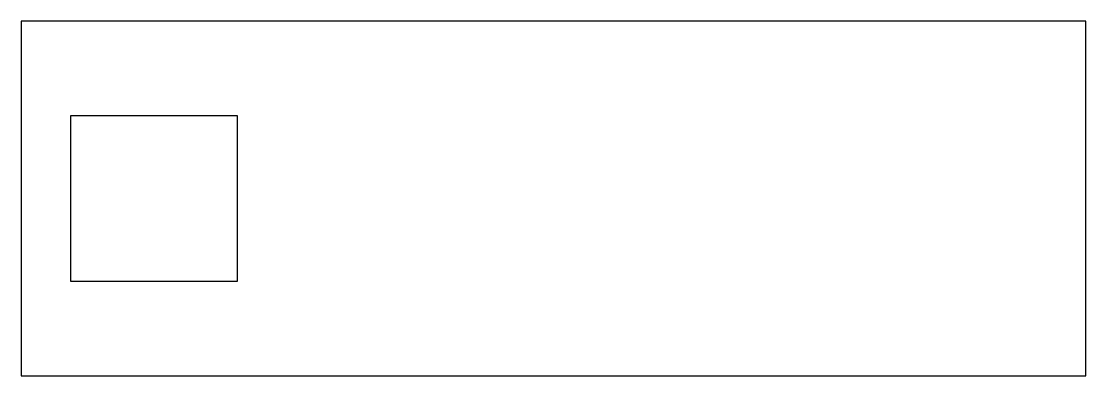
# Model space of a CAD drawing. Header units: inches. Extents: x 0 to 76.2, y 0 to 25.4.
import ezdxf

# ---------------------------------------------------------------- set-up
doc = ezdxf.new("R2010")
doc.units = ezdxf.units.IN
doc.header["$MEASUREMENT"] = 0

msp = doc.modelspace()

# ---------------------------------------------------------------- linework, layer by layer
for points in [[(0, 0), (76.2, 0), (76.2, 25.4), (0, 25.4)], [(3.55, 18.65), (15.45, 18.65), (15.45, 6.75), (3.55, 6.75)]]:
    msp.add_lwpolyline(points, close=True)

doc.saveas('drawing.dxf')
